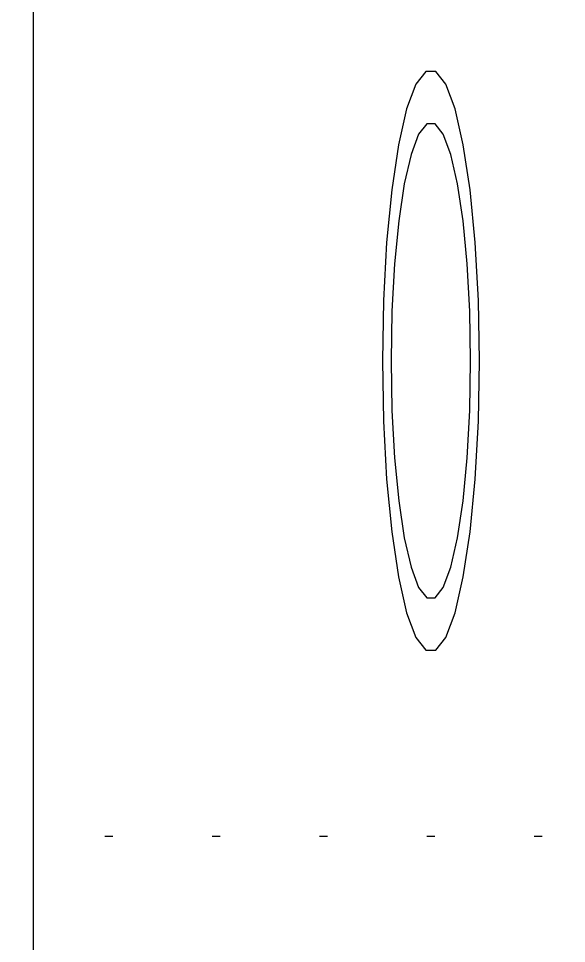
# Model space of a CAD drawing. Header units: millimetres. Extents: x -1499 to 6658, y -12483 to -6008.
# Drawn here: x 2155.97 to 2162.86, y -10974.41 to -10962.76 of the extents above; entities that cross this region are included whole.
import ezdxf

# ---------------------------------------------------------------- set-up
doc = ezdxf.new("R2010")
doc.units = ezdxf.units.MM
doc.linetypes.add('A-DOTLN01H', pattern=[0.125, 0, -0.125])
for name, color, linetype in [('3공구_안성방향_CR-PIPN', 4, 'Continuous'), ('CR-GRID', 56, 'A-DOTLN01H'), ('수직그리드', 1, 'Continuous')]:
    doc.layers.add(name, color=color, linetype=linetype)

msp = doc.modelspace()

# ---------------------------------------------------------------- linework, layer by layer
at = {"layer": '3공구_안성방향_CR-PIPN', "color": 4, "linetype": 'Continuous', "flags": 128}
for points in [[(2161.767, -10967.074), (2161.754, -10966.313), (2161.714, -10965.585), (2161.651, -10964.923), (2161.565, -10964.354), (2161.462, -10963.904), (2161.346, -10963.593), (2161.221, -10963.434), (2161.093, -10963.434), (2160.969, -10963.593), (2160.852, -10963.904), (2160.749, -10964.354), (2160.664, -10964.923), (2160.6, -10965.585), (2160.561, -10966.313), (2160.547, -10967.074), (2160.561, -10967.835), (2160.6, -10968.563), (2160.664, -10969.225), (2160.749, -10969.794), (2160.852, -10970.244), (2160.969, -10970.555), (2161.093, -10970.714), (2161.221, -10970.714), (2161.346, -10970.555), (2161.462, -10970.244), (2161.565, -10969.794), (2161.651, -10969.225), (2161.714, -10968.563), (2161.754, -10967.835), (2161.767, -10967.074)], [(2161.657, -10967.074), (2161.646, -10966.45), (2161.614, -10965.854), (2161.562, -10965.311), (2161.492, -10964.845), (2161.407, -10964.476), (2161.312, -10964.221), (2161.209, -10964.09), (2161.105, -10964.09), (2161.003, -10964.221), (2160.907, -10964.476), (2160.823, -10964.845), (2160.753, -10965.311), (2160.7, -10965.854), (2160.668, -10966.45), (2160.657, -10967.074), (2160.668, -10967.698), (2160.7, -10968.294), (2160.753, -10968.837), (2160.823, -10969.303), (2160.907, -10969.672), (2161.003, -10969.927), (2161.105, -10970.058), (2161.209, -10970.058), (2161.312, -10969.927), (2161.407, -10969.672), (2161.492, -10969.303), (2161.562, -10968.837), (2161.614, -10968.294), (2161.646, -10967.698), (2161.657, -10967.074)]]:
    msp.add_lwpolyline(points, dxfattribs=at)
at = {"layer": 'CR-GRID', "color": 6, "linetype": 'A-DOTLN01H', "ltscale": 10}
msp.add_line((1436.157, -10973.058), (6636.157, -10973.058), dxfattribs=at)
at = {"layer": '수직그리드'}
msp.add_line((2156.157, -10912.014), (2156.157, -11873.058), dxfattribs=at)

doc.saveas('drawing.dxf')
